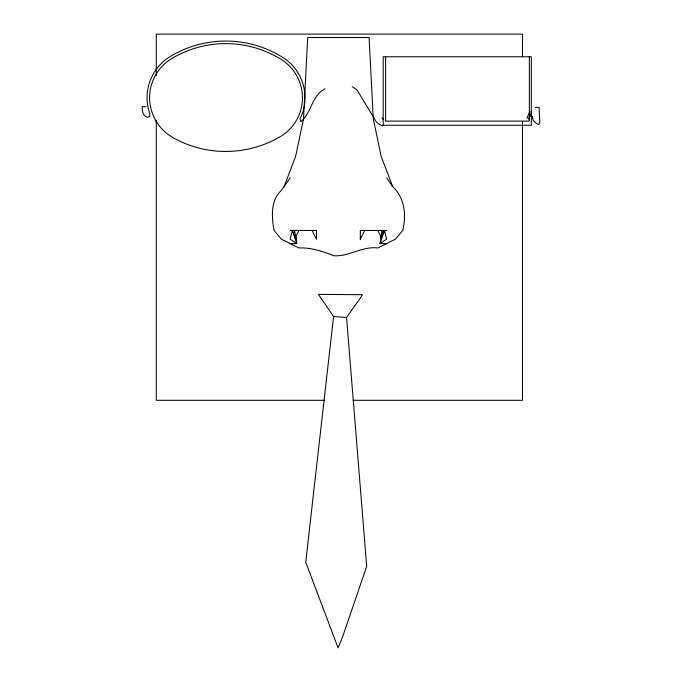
<?xml version="1.0" encoding="UTF-8"?>
<svg xmlns="http://www.w3.org/2000/svg" width="682" height="682" viewBox="0 0 682 682"><rect width="100%" height="100%" fill="white"/><g stroke="black" fill="none" stroke-linecap="round" stroke-linejoin="round"><path stroke-width="1.02" d="M364.708 230.439L360.326 239.203L360.488 237.259M384.273 232.383L384.435 230.439L386.626 239.203L380.053 243.593L382.244 230.439L382.244 233.363M333.575 316.542L305.724 562.164L338.093 647.9L342.475 637.159L366.703 566.427L346.558 317.471L362.594 294.726L318.434 294.36L333.575 316.542L346.558 317.471M386.626 243.593L380.053 243.593L384.435 230.439L380.752 239.203L380.752 236.313L377.862 230.439M284.121 186.595L295.579 156.553L303.516 118.932L307.71 37.527L369.09 37.527L373.293 118.932L381.229 156.553L392.687 186.595C404.614 197.746 406.608 215.077 402.704 230.439L395.398 239.203L377.862 247.975C362.492 245.938 349.039 256.705 334.018 255.767C322.876 251.445 311.035 247.353 298.946 247.975L281.41 239.203L274.096 230.439C271.854 218.078 270.541 203.304 278.955 192.912C283.371 188.411 286.517 182.912 290.174 177.823M526.828 118.387L530.008 111.473M528.337 119.248L531.636 112.053M298.946 230.439L296.048 236.313L296.755 243.593L290.174 243.593M380.053 243.593L380.931 241.837M383.182 125.249L531.329 125.249L531.329 56.768L383.182 56.768L383.182 125.249L382.457 126L378.936 124.218L376.404 121.959L356.865 89.7L352.151 86.665M324.999 88.831C311.827 95.327 311.376 112.999 300.898 121.754L300.012 118.796L301.896 114.695A47.757 47.757 0 0 0 280.958 56.291A107.594 107.594 0 0 0 170.534 56.308A48.234 48.234 0 0 0 149.878 113.971L149.605 116.545L147.159 117.261C142.802 115.616 141.865 110.876 142.325 106.682L146.195 106.69M535.37 107.347L539.07 107.347L539.786 122.777L538.814 124.431L536.623 123.647L533.307 120.484L532.182 116.767L529.991 115.65M290.174 230.439L316.482 230.439L316.482 239.203L312.1 230.439M386.626 230.439L360.326 230.439L360.326 239.203M324.462 400.3L156.263 400.3L156.263 120.33M353.208 400.3L522.472 400.3L522.472 121.396M382.048 117.816L383.182 119.222M386.626 177.823L392.687 186.595M532.182 116.767L532.378 117.935M292.535 232.383L292.365 230.439L290.174 239.203L296.755 243.593L292.365 230.439L296.048 239.203L294.556 230.439L294.556 232.383M529.351 56.768L529.351 121.106L385.611 121.106L385.611 56.768M522.472 56.453L522.472 34.1L156.263 34.1L156.263 75.617M172.555 137.406L171.847 136.911A45.677 45.677 0 0 1 171.847 58.507A105.054 105.054 0 0 1 279.671 58.507A45.208 45.208 0 0 1 278.955 137.406A107.824 107.824 0 0 1 172.555 137.406"/></g></svg>
